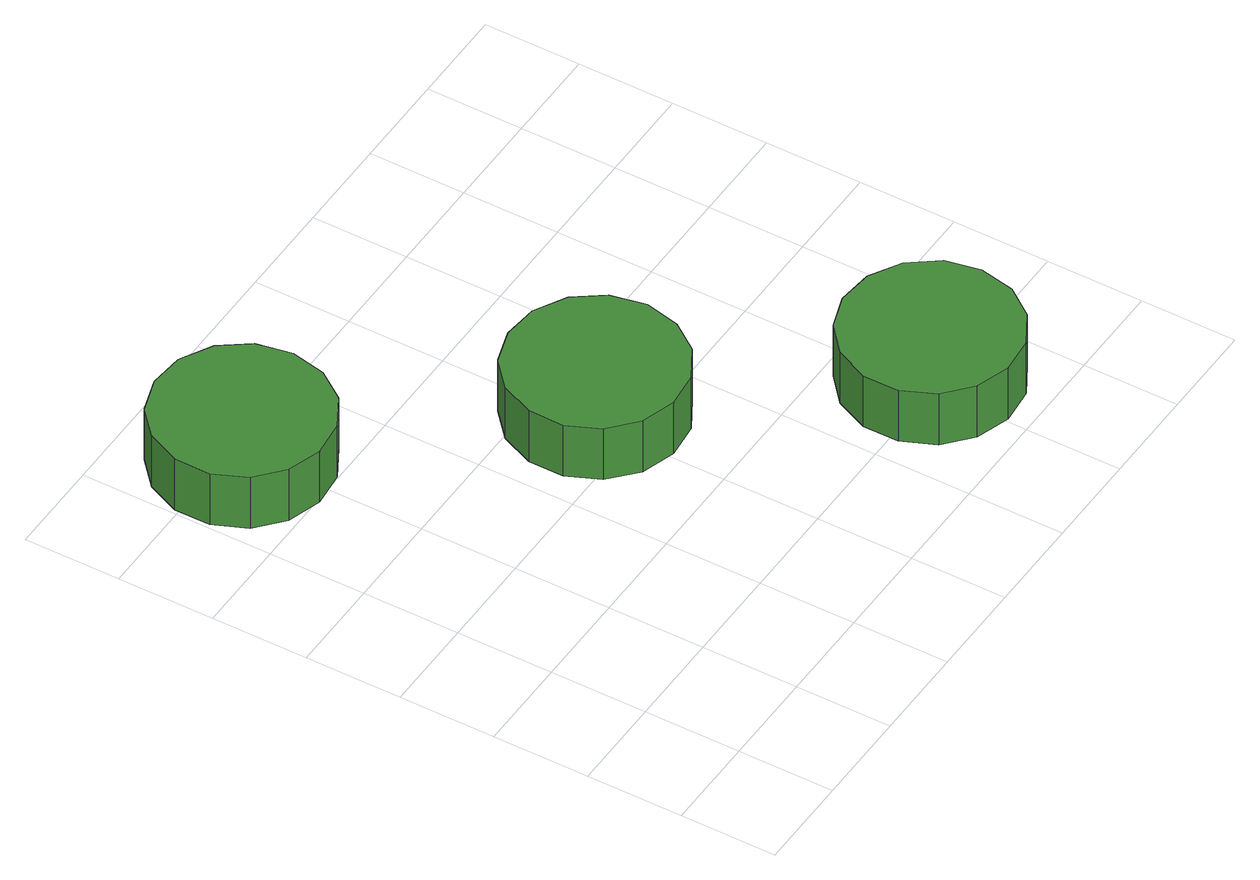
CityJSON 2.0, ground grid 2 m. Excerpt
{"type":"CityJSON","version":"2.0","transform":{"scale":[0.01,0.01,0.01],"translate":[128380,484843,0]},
"CityObjects":{
"tree1":{"type":"SolitaryVegetationObject","attributes":{"function":"something"},"geometry":[{"type":"MultiSurface","lod":"1","boundaries":[[[0,1,2,3,4,5,6,7,8,9,10,11,12,13,14]],[[15,16,17,18,19,20,21,22,23,24,25,26,27,28,29]],[[0,29,28,1]],[[1,28,27,2]],[[2,27,26,3]],[[3,26,25,4]],[[4,25,24,5]],[[5,24,23,6]],[[6,23,22,7]],[[7,22,21,8]],[[8,21,20,9]],[[9,20,19,10]],[[10,19,18,11]],[[11,18,17,12]],[[12,17,16,13]],[[13,16,15,14]],[[14,15,29,0]]]}]},
"tree2":{"type":"SolitaryVegetationObject","attributes":{"function":"something"},"geometry":[{"type":"MultiSurface","lod":"1","boundaries":[[[30,31,32,33,34,35,36,37,38,39,40,41,42,43,44]],[[45,46,47,48,49,50,51,52,53,54,55,56,57,58,59]],[[30,59,58,31]],[[31,58,57,32]],[[32,57,56,33]],[[33,56,55,34]],[[34,55,54,35]],[[35,54,53,36]],[[36,53,52,37]],[[37,52,51,38]],[[38,51,50,39]],[[39,50,49,40]],[[40,49,48,41]],[[41,48,47,42]],[[42,47,46,43]],[[43,46,45,44]],[[44,45,59,30]]]}]},
"tree3":{"type":"SolitaryVegetationObject","attributes":{"function":"something"},"geometry":[{"type":"MultiSurface","lod":"1","boundaries":[[[60,61,62,63,64,65,66,67,68,69,70,71,72,73,74]],[[75,76,77,78,79,80,81,82,83,84,85,86,87,88,89]],[[60,89,88,61]],[[61,88,87,62]],[[62,87,86,63]],[[63,86,85,64]],[[64,85,84,65]],[[65,84,83,66]],[[66,83,82,67]],[[67,82,81,68]],[[68,81,80,69]],[[69,80,79,70]],[[70,79,78,71]],[[71,78,77,72]],[[72,77,76,73]],[[73,76,75,74]],[[74,75,89,60]]]}]}
},
"vertices":[
[358,1170,166],[343,1243,166],[300,1303,166],[235,1340,166],[162,1347,166],[91,1324,166],[36,1275,166],[6,1207,166],[6,1133,166],[36,1065,166],[91,1016,166],[162,993,166],[235,1001,166],[300,1038,166],[343,1098,166],[343,1098,39],[300,1038,39],[235,1001,39],[162,993,39],[91,1016,39],[36,1065,39],[6,1133,39],[6,1207,39],[36,1275,39],[91,1324,39],[162,1347,39],[235,1340,39],[300,1303,39],[343,1243,39],[358,1170,39],
[806,689,165],[790,762,165],[747,822,165],[682,859,165],[609,866,165],[538,844,165],[483,794,165],[453,726,165],[453,652,165],[483,585,165],[538,535,165],[609,512,165],[682,520,165],[747,557,165],[790,617,165],[790,617,38],[747,557,38],[682,520,38],[609,512,38],[538,535,38],[483,585,38],[453,652,38],[453,726,38],[483,794,38],[538,844,38],[609,866,38],[682,859,38],[747,822,38],[790,762,38],[806,689,38],
[1205,220,162],[1190,292,162],[1146,352,162],[1082,389,162],[1008,397,162],[938,374,162],[883,325,162],[853,257,162],[853,183,162],[883,115,162],[938,66,162],[1008,43,162],[1082,50,162],[1146,87,162],[1190,147,162],[1190,147,35],[1146,87,35],[1082,50,35],[1008,43,35],[938,66,35],[883,115,35],[853,183,35],[853,257,35],[883,325,35],[938,374,35],[1008,397,35],[1082,389,35],[1146,352,35],[1190,292,35],[1205,220,35]
]}
